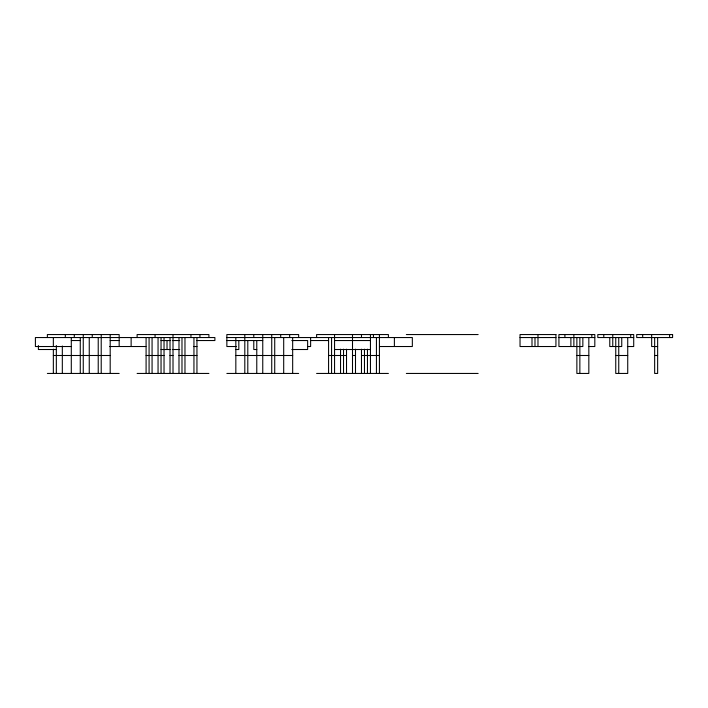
<?xml version="1.0" encoding="UTF-8"?>
<svg xmlns="http://www.w3.org/2000/svg" width="708" height="708" viewBox="0 0 708 708"><rect width="100%" height="100%" fill="white"/><g stroke="black" fill="none" stroke-linecap="round" stroke-linejoin="round"><path stroke-width="1.06" d="M406.348 334.557L478.148 334.557M226.861 337.548L412.339 337.548L412.339 346.522L379.603 346.522M520.035 337.548L555.93 337.548M558.922 337.548L594.817 337.548M633.713 337.548L597.809 337.548L597.809 334.557L633.713 334.557L633.713 346.522L627.376 346.522M71.296 340.539L80.27 340.539M110.191 340.539L119.165 340.539M161.043 340.539L170.194 340.539M172.309 340.539L179.699 340.539M196.948 340.539L214.896 340.539L214.896 337.548L35.4 337.548L35.4 346.522L71.296 346.522M226.861 340.539L262.756 340.539M291.793 340.539L307.635 340.539L307.635 349.513L291.793 349.513M310.626 340.539L328.574 340.539M334.557 340.539L370.452 340.539M109.66 346.522L145.91 346.522M193.948 346.522L196.948 346.522M236.366 346.522L226.861 346.522L226.861 334.557L298.652 334.557L298.652 337.548M307.458 346.522L310.626 346.522L310.626 337.548M588.481 346.522L594.817 346.522L594.817 334.557L558.922 334.557L558.922 346.522L582.852 346.522L582.852 337.548M657.644 346.522L651.661 346.522L651.661 334.557M56.339 349.513L38.391 349.513L38.391 345.522M161.043 349.513L170.194 349.513M172.309 349.513L179.699 349.513M235.835 349.513L238.826 349.513L238.826 340.539M256.774 349.513L253.783 349.513L253.783 340.539M334.557 349.513L370.452 349.513M53.348 355.496L110.191 355.496M146.087 355.496L164.035 355.496M170.017 355.496L173.009 355.496M178.991 355.496L196.948 355.496M235.835 355.496L292.669 355.496M328.574 355.496L346.522 355.496M352.504 355.496L355.496 355.496M361.478 355.496L379.426 355.496M576.87 355.496L588.835 355.496M615.756 355.496L627.731 355.496M654.652 355.496L657.644 355.496M47.365 373.443L119.165 373.443M137.113 373.443L208.913 373.443M226.861 373.443L298.652 373.443M316.609 373.443L388.4 373.443M406.348 373.443L478.148 373.443M669.609 334.557L669.609 337.548M657.644 337.548L657.644 373.443L654.652 373.443L654.652 337.548M642.687 334.557L642.687 337.548M630.722 334.557L630.722 337.548M627.731 337.548L627.731 373.443L615.756 373.443L615.756 337.548M621.748 337.548L621.748 346.522L609.774 346.522L609.774 337.548M618.748 337.548L618.748 373.443M612.765 334.557L612.765 346.522M603.791 334.557L603.791 337.548M591.826 334.557L591.826 337.548M588.835 337.548L588.835 373.443L576.87 373.443L576.87 337.548M579.861 337.548L579.861 373.443M573.878 334.557L573.878 346.522M570.887 337.548L570.887 346.522M564.904 334.557L564.904 337.548M537.983 334.557L537.983 346.522M534.991 337.548L534.991 346.522M532 337.548L532 346.522M394.383 337.548L394.383 346.522M388.4 337.548L388.4 334.557L316.609 334.557L316.609 337.548M379.426 334.557L379.426 373.443M376.435 337.548L376.435 373.443M373.443 334.557L373.443 337.548M370.452 334.557L370.452 373.443M367.461 349.159L367.461 373.443M364.47 349.159L364.47 373.443M361.478 334.557L361.478 337.548M361.478 349.159L361.478 373.443M355.496 349.159L355.496 373.443M352.504 334.557L352.504 373.443M346.522 349.159L346.522 373.443M343.53 349.159L343.53 373.443M340.539 349.159L340.539 373.443M334.557 334.557L334.557 373.443M331.565 337.548L331.565 373.443M328.574 337.548L328.574 373.443M292.669 337.548L292.669 373.443M289.678 334.557L289.678 337.548M283.696 337.548L283.696 373.443M280.704 334.557L280.704 337.548M274.722 337.548L274.722 373.443M271.73 334.557L271.73 373.443M262.756 334.557L262.756 373.443M256.774 340.539L256.774 373.443M253.783 334.557L253.783 337.548M247.8 340.716L247.8 373.443M244.809 334.557L244.809 340.539M244.809 340.716L244.809 373.443M235.835 337.548L235.835 373.443M208.913 337.548L208.913 334.557L137.113 334.557L137.113 337.548M199.939 334.557L199.939 337.548M196.948 337.548L196.948 373.443M193.948 337.548L193.948 373.443M190.956 334.557L190.956 337.548M184.974 337.548L184.974 373.443M181.983 337.548L181.983 373.443M178.991 337.548L178.991 373.443M173.009 334.557L173.009 373.443M170.017 337.548L170.017 373.443M167.026 340.539L167.026 349.513M164.035 337.548L164.035 373.443M161.043 337.548L161.043 373.443M158.052 337.548L158.052 373.443M155.061 334.557L155.061 337.548M152.07 337.548L152.07 373.443M149.078 337.548L149.078 373.443M146.087 337.548L146.087 373.443M131.13 337.548L131.13 346.522M119.165 346.522L119.165 334.557L47.365 334.557L47.365 337.548M110.191 334.557L110.191 373.443M101.217 334.557L101.217 373.443M98.226 337.548L98.226 373.443M92.244 334.557L92.244 337.548M89.252 337.548L89.252 373.443M83.261 334.557L83.261 373.443M80.27 337.548L80.27 373.443M74.287 334.557L74.287 337.548M71.296 337.548L71.296 373.443M65.313 334.557L65.313 337.548M62.322 345.991L62.322 373.443M56.339 345.522L56.339 373.443M53.348 337.548L53.348 346.522M53.348 349.159L53.348 373.443M555.93 334.557L520.035 334.557L520.035 346.522L555.93 346.522L555.93 334.557M672.6 334.557L636.704 334.557L636.704 337.548L672.6 337.548L672.6 334.557"/></g></svg>
